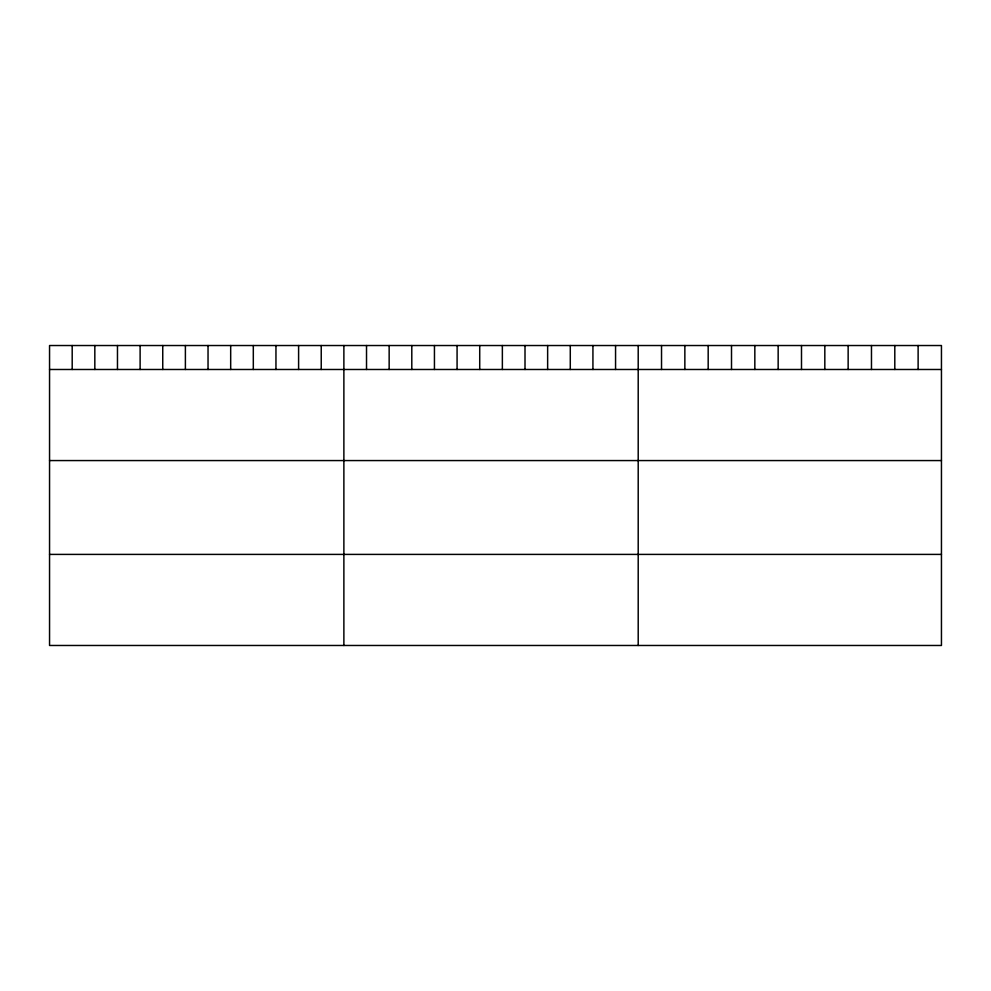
<?xml version="1.0" encoding="UTF-8"?>
<svg xmlns="http://www.w3.org/2000/svg" width="991" height="991" viewBox="0 0 991 991"><rect width="100%" height="100%" fill="white"/><g stroke="black" fill="none" stroke-linecap="round" stroke-linejoin="round"><path stroke-width="1.49" d="M941.45 369.482L941.45 645.475L49.55 645.475L49.55 345.525L941.45 345.525L941.45 369.482L49.55 369.482M49.55 460.567L941.45 460.567M49.55 554.403L941.45 554.403M918.124 345.525L918.124 369.482M894.799 345.525L894.799 369.482M871.473 345.525L871.473 369.482M848.147 345.525L848.147 369.482M824.822 345.525L824.822 369.482M801.496 345.525L801.496 369.482M778.158 345.525L778.158 369.482M754.832 345.525L754.832 369.482M731.507 345.525L731.507 369.482M708.181 345.525L708.181 369.482M684.855 345.525L684.855 369.482M661.53 345.525L661.53 369.482M638.204 345.525L638.204 645.475M615.56 345.525L615.56 369.482M592.928 345.525L592.928 369.482M570.283 345.525L570.283 369.482M547.639 345.525L547.639 369.482M525.007 345.525L525.007 369.482M502.363 345.525L502.363 369.482M479.718 345.525L479.718 369.482M457.074 345.525L457.074 369.482M434.442 345.525L434.442 369.482M411.798 345.525L411.798 369.482M389.153 345.525L389.153 369.482M366.521 345.525L366.521 369.482M343.877 345.525L343.877 645.475M321.233 345.525L321.233 369.482M298.601 345.525L298.601 369.482M275.956 345.525L275.956 369.482M253.312 345.525L253.312 369.482M230.68 345.525L230.68 369.482M208.036 345.525L208.036 369.482M185.391 345.525L185.391 369.482M162.747 345.525L162.747 369.482M140.115 345.525L140.115 369.482M117.471 345.525L117.471 369.482M94.826 345.525L94.826 369.482M72.194 345.525L72.194 369.482"/></g></svg>
